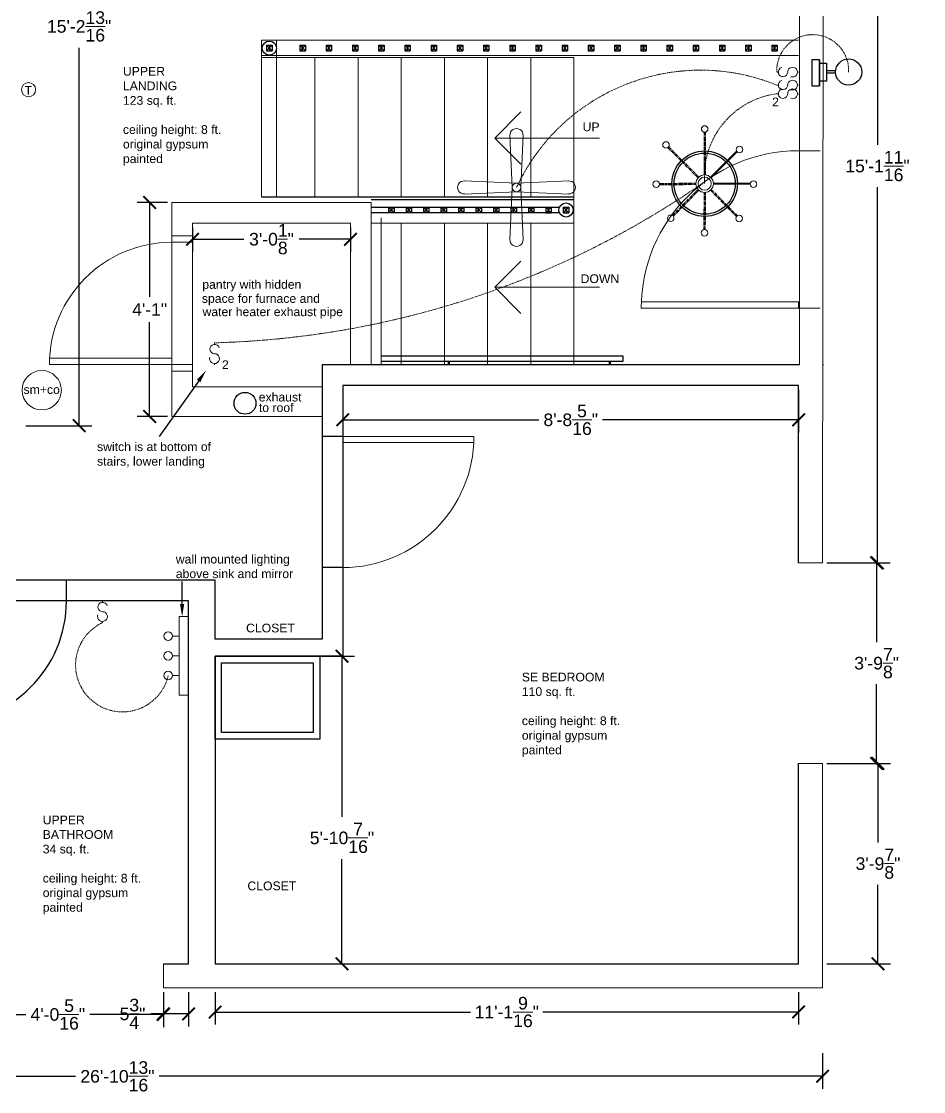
# Model space of a CAD drawing. Header units: inches. Extents: x -10 to 380, y 62 to 547.
# Drawn here: x 173.7 to 380.2, y 61.6 to 306.5 of the extents above; entities that cross this region are included whole.
import ezdxf

# ---------------------------------------------------------------- set-up
doc = ezdxf.new("R2010")
doc.units = ezdxf.units.IN
doc.header["$MEASUREMENT"] = 0
doc.linetypes.add('CENTER2', pattern=[1.125, 0.75, -0.125, 0.125, -0.125])
doc.linetypes.add('DASHED2', pattern=[0.375, 0.25, -0.125])
doc.layers.get('0').update_dxf_attribs({"color": 1, "lineweight": 9})
for name, color, linetype, lineweight in [('00-page-edge', 7, 'Continuous', 9), ('A-101-Floorplan-1st-floor', 7, 'Continuous', 9), ('A201-Dimensions', 7, 'Continuous', 9), ('A201-Floorplan-2nd-floor', 7, 'Continuous', 9), ('A201-Text', 7, 'Continuous', 9)]:
    doc.layers.add(name, color=color, linetype=linetype, lineweight=lineweight)
doc.styles.add('Annotative', font='Arial.ttf')
doc.styles.get("Standard").update_dxf_attribs({"font": 'Arial.ttf'})
doc.dimstyles.new('Annotative', dxfattribs={"dimtxt": 0.18, "dimasz": 0.18, "dimexe": 0.18, "dimexo": 0.0625, "dimgap": 0.09, "dimtad": 0, "dimtih": 1, "dimtoh": 1, "dimdec": 4, "dimzin": 0, "dimdsep": 46, "dimlunit": 4, "dimtxsty": 'Annotative', "dimblk": 'ARCHTICK', "dimblk1": 'ARCHTICK', "dimblk2": 'ARCHTICK', "dimcen": 0.09, "dimadec": 0, "dimazin": 0, "dimtfac": 1, "dimtdec": 4, "dimtofl": 0, "dimtmove": 0, "dimatfit": 3, "dimldrblk": 'ARCHTICK', "dimfxl": 1, "dimtolj": 1, "dimtzin": 0, "dimarcsym": 0})

# ---------------------------------------------------------------- blocks, each defined once
blk = doc.blocks.new('L2-bathroom-door')
at = {"lineweight": 30}
for p, q in [((0, -28), (0, 0)), ((1.25, 0), (0, 0)), ((0, 0), (0, 0)), ((1.25, -27.97), (1.25, 0))]:
    blk.add_line(p, q, dxfattribs=at)
blk.add_arc((0, 0), 28, 270, 0, dxfattribs=at)
blk = doc.blocks.new('L2-SE-bedroom')
at = {"layer": 'A201-Floorplan-2nd-floor'}
for p, q in [((30, 0), (0, 0)), ((0, 0), (0, -1.38)), ((0, -1.38), (29.97, -1.38))]:
    blk.add_line(p, q, dxfattribs=at)
blk.add_arc((0, 0), 30, 270, 0, dxfattribs=at)
blk = doc.blocks.new('L2-front-door')
at = {"layer": 'A201-Floorplan-2nd-floor'}
for p, q in [((-36, 0), (0, 0)), ((-35.97, 1.38), (0, 1.38))]:
    blk.add_line(p, q, dxfattribs=at)
at = {"layer": 'A201-Floorplan-2nd-floor', "lineweight": 30}
blk.add_line((0, 1.38), (0, 0), dxfattribs=at)
at = {"layer": 'A201-Floorplan-2nd-floor'}
blk.add_arc((0, 0), 36, 90, 180, dxfattribs=at)
blk = doc.blocks.new('L2-banister-rail')
at = {"layer": 'A201-Floorplan-2nd-floor', "lineweight": -3}
for p, q in [((292.34, -354.55), (291.09, -355.8)), ((292.34, -355.8), (291.09, -354.55)), ((291.09, -354.55), (291.09, -355.8)), ((291.09, -354.55), (292.34, -354.55)), ((292.34, -354.55), (292.34, -355.8)), ((291.09, -355.8), (292.34, -355.8))]:
    blk.add_line(p, q, dxfattribs=at)
at = {"layer": 'A201-Floorplan-2nd-floor', "lineweight": 5}
blk.add_line((291.71, -355.8), (291.71, -354.55), dxfattribs=at)
blk = doc.blocks.new('L1-pt-5-bannister-ball')
at = {"layer": 'A201-Floorplan-2nd-floor', "lineweight": -3}
blk.add_circle((298.59, -355.2), 1.61, dxfattribs=at)
at = {"color": 1, "lineweight": 5}
blk.add_blockref('L2-banister-rail', (6.88, -0.02), dxfattribs=at)
blk = doc.blocks.new('L2-SW-bannister-ball')
at = {"layer": 'A201-Floorplan-2nd-floor', "lineweight": -3}
blk.add_circle((231.61, -355.22), 1.62, dxfattribs=at)
at = {"color": 1, "lineweight": 5}
blk.add_blockref('L2-banister-rail', (-60.1, -0.01), dxfattribs=at)
blk = doc.blocks.new('L2-south-stairway-handrail-to-L1')
at = {"layer": 'A201-Floorplan-2nd-floor', "lineweight": -3}
for p, q in [((-44.12, 1.25), (11.23, 1.25)), ((11.23, 0), (-44.12, 0)), ((-28.71, -0.75), (-28.71, 0)), ((-28.46, -0.75), (-28.46, 0)), ((8.09, 0), (8.09, -0.75)), ((8.34, 0), (8.34, -0.75)), ((11.23, 1.25), (11.23, 0))]:
    blk.add_line(p, q, dxfattribs=at)
blk = doc.blocks.new('L1-arrow')
at = {"lineweight": 5}
for p, q in [((188.32, -365.98), (182.32, -359.98)), ((182.32, -365.98), (164.32, -365.98)), ((182.32, -365.98), (188.32, -365.98)), ((188.32, -365.98), (182.32, -371.98))]:
    blk.add_line(p, q, dxfattribs=at)
blk = doc.blocks.new('_ArchTick')
at = {"color": 0, "linetype": 'ByBlock', "lineweight": 30, "const_width": 0.15}
blk.add_lwpolyline([(-0.5, -0.5), (0.5, 0.5)], dxfattribs=at)
blk = doc.blocks.new('*D545')
at = {"layer": 'A201-Dimensions', "color": 0, "lineweight": -2, "transparency": 16777216}
for p, q in [((207.13, 265.1), (200.17, 265.1)), ((203.05, 265.1), (203.05, 243.49)), ((203.05, 216.12), (203.05, 237.72)), ((207.13, 216.12), (200.17, 216.12))]:
    blk.add_line(p, q, dxfattribs=at)
at = {"layer": 'A201-Dimensions', "color": 0, "lineweight": -2, "transparency": 16777216, "xscale": 2.88, "yscale": 2.88, "zscale": 2.88}
for p, rotation in [((203.05, 265.1), 90), ((203.05, 216.12), 270)]:
    blk.add_blockref('_ArchTick', p, dxfattribs=dict(at, rotation=rotation))
at = {"layer": 'A201-Dimensions', "color": 0, "lineweight": 5, "transparency": 16777216, "insert": (203.05, 240.61), "char_height": 2.88, "attachment_point": 5, "style": 'Annotative'}
blk.add_mtext('\\A1;4\'-1"', dxfattribs=at)
blk = doc.blocks.new('*D544')
at = {"layer": 'A201-Dimensions', "color": 0, "lineweight": -2, "transparency": 16777216}
for p, q in [((212.88, 259.35), (212.88, 253.81)), ((249.01, 259.35), (249.01, 253.81)), ((212.88, 256.69), (224.63, 256.69)), ((249.01, 256.69), (237.26, 256.69))]:
    blk.add_line(p, q, dxfattribs=at)
at = {"layer": 'A201-Dimensions', "color": 0, "lineweight": -2, "transparency": 16777216, "xscale": 2.88, "yscale": 2.88, "zscale": 2.88, "rotation": 180}
blk.add_blockref('_ArchTick', (212.88, 256.69), dxfattribs=at)
at = {"layer": 'A201-Dimensions', "color": 0, "lineweight": -2, "transparency": 16777216, "xscale": 2.88, "yscale": 2.88, "zscale": 2.88}
blk.add_blockref('_ArchTick', (249.01, 256.69), dxfattribs=at)
at = {"layer": 'A201-Dimensions', "color": 0, "lineweight": 5, "transparency": 16777216, "insert": (230.94, 256.69), "char_height": 2.88, "attachment_point": 5, "style": 'Annotative'}
blk.add_mtext('\\A1;3\'-0{\\H1x;\\S1/8;}"', dxfattribs=at)
blk = doc.blocks.new('*D537')
at = {"layer": 'A201-Dimensions', "color": 0, "lineweight": -2, "transparency": 16777216}
for p, q in [((219.01, 161.25), (249.94, 161.25)), ((247.06, 161.25), (247.06, 124.49)), ((247.06, 90.83), (247.06, 114.82)), ((219.01, 90.83), (249.94, 90.83))]:
    blk.add_line(p, q, dxfattribs=at)
at = {"layer": 'A201-Dimensions', "color": 0, "lineweight": -2, "transparency": 16777216, "xscale": 2.88, "yscale": 2.88, "zscale": 2.88}
for p, rotation in [((247.06, 161.25), 90), ((247.06, 90.83), 270)]:
    blk.add_blockref('_ArchTick', p, dxfattribs=dict(at, rotation=rotation))
at = {"layer": 'A201-Dimensions', "color": 0, "lineweight": 5, "transparency": 16777216, "insert": (247.06, 119.66), "char_height": 2.88, "attachment_point": 5, "style": 'Annotative'}
blk.add_mtext('\\A1;5\'-10{\\H1x;\\S7/16;}"', dxfattribs=at)
blk = doc.blocks.new('*D543')
at = {"layer": 'A201-Dimensions', "color": 0, "lineweight": -2, "transparency": 16777216}
for p, q in [((247.26, 222.22), (247.26, 212.48)), ((351.57, 222.22), (351.57, 212.48)), ((247.26, 215.36), (292.12, 215.36)), ((351.57, 215.36), (306.71, 215.36))]:
    blk.add_line(p, q, dxfattribs=at)
at = {"layer": 'A201-Dimensions', "color": 0, "lineweight": -2, "transparency": 16777216, "xscale": 2.88, "yscale": 2.88, "zscale": 2.88, "rotation": 180}
blk.add_blockref('_ArchTick', (247.26, 215.36), dxfattribs=at)
at = {"layer": 'A201-Dimensions', "color": 0, "lineweight": -2, "transparency": 16777216, "xscale": 2.88, "yscale": 2.88, "zscale": 2.88}
blk.add_blockref('_ArchTick', (351.57, 215.36), dxfattribs=at)
at = {"layer": 'A201-Dimensions', "color": 0, "lineweight": 5, "transparency": 16777216, "insert": (299.42, 215.36), "char_height": 2.88, "attachment_point": 5, "style": 'Annotative'}
blk.add_mtext('\\A1;8\'-8{\\H1x;\\S5/16;}"', dxfattribs=at)
blk = doc.blocks.new('*D546')
at = {"layer": 'A201-Dimensions', "color": 0, "lineweight": -2, "transparency": 16777216}
for p, q in [((174.69, 396.79), (189.79, 396.79)), ((186.91, 396.79), (186.91, 310.29)), ((186.91, 214.01), (186.91, 300.52)), ((174.69, 214.01), (189.79, 214.01))]:
    blk.add_line(p, q, dxfattribs=at)
at = {"layer": 'A201-Dimensions', "color": 0, "lineweight": -2, "transparency": 16777216, "xscale": 2.88, "yscale": 2.88, "zscale": 2.88}
for p, rotation in [((186.91, 396.79), 90), ((186.91, 214.01), 270)]:
    blk.add_blockref('_ArchTick', p, dxfattribs=dict(at, rotation=rotation))
at = {"layer": 'A201-Dimensions', "color": 0, "lineweight": 5, "transparency": 16777216, "insert": (186.91, 305.4), "char_height": 2.88, "attachment_point": 5, "style": 'Annotative'}
blk.add_mtext('\\A1;15\'-2{\\H1x;\\S13/16;}"', dxfattribs=at)
blk = doc.blocks.new('basic-vertical-switch')
for p, q in [((0, 5), (0, 4.65)), ((0, 0.26), (0, 0))]:
    blk.add_line(p, q)
for points in [[(-1.06, 1.75, 3.139408), (0, 2.5, 3.139408)], [(0, 2.5, -2.004555), (1.06, 3.85)]]:
    blk.add_lwpolyline(points, format="xyb")
blk = doc.blocks.new('smoke+co-detector')
at = {"lineweight": 5}
blk.add_circle((0, 0), 4.5, dxfattribs=at)
at = {"layer": '00-page-edge', "lineweight": 5}
blk.add_line((0, 0), (0, 0), dxfattribs=at)
at = {"lineweight": 5, "insert": (-4.16, 1.16, 93.25), "char_height": 2, "attachment_point": 1}
blk.add_mtext_dynamic_manual_height_columns('sm+co', width=9.0395, gutter_width=10, heights=[0], dxfattribs=at)
blk = doc.blocks.new('original-upstairs-bathroom-wall-light')
at = {"lineweight": 5}
for p, q in [((-13.5, -2), (-13.5, -3.54)), ((-9, -2), (-9, -3.54)), ((-4.5, -2), (-4.5, -3.54))]:
    blk.add_line(p, q, dxfattribs=at)
blk.add_lwpolyline([(0, 0), (0, -2), (-18, -2), (-18, 0)], close=True, dxfattribs=at)
for centre in [(-13.5, -4.54), (-9, -4.54), (-4.5, -4.54)]:
    blk.add_circle(centre, 1, dxfattribs=at)
blk = doc.blocks.new('basic-horizontal-switch')
for p, q in [((-5, 0), (-4.65, 0)), ((-0.26, 0), (0, 0))]:
    blk.add_line(p, q)
for points in [[(-2.5, 0, -2.004555), (-3.85, 1.06)], [(-1.75, -1.06, 3.139408), (-2.5, 0, 3.139408)]]:
    blk.add_lwpolyline(points, format="xyb")
blk = doc.blocks.new('ceiling-fan')
at = {"lineweight": 5}
for p, q in [((-1, 0), (-1.5, 12)), ((1, 0), (1.5, 12)), ((0, 1), (-12, 1.5)), ((-1, 0), (-1.5, -12)), ((0, 1), (12, 1.5)), ((1, 0), (1.5, -12)), ((0, -1), (-12, -1.5)), ((0, -1), (12, -1.5))]:
    blk.add_line(p, q, dxfattribs=at)
blk.add_circle((0, 0), 1, dxfattribs=at)
for centre, start, end in [((0, 12), 355.2281, 184.7719), ((-12, 0), 85.2281, 274.7719), ((12, 0), 265.2281, 94.7719), ((0, -12), 175.2281, 4.7719)]:
    blk.add_arc(centre, 1.5, start, end, dxfattribs=at)
blk = doc.blocks.new('original-dining-room-chandelier-flat0')
at = {"linetype": 'CENTER2', "lineweight": -3}
for p, q in [((-0.12, 11.76), (-0.12, 2)), ((0.12, 11.76), (0.12, 2)), ((-10.35, 0.02), (-2, 0.12)), ((-10.35, -0.23), (-2, -0.13)), ((-0.13, -2), (-0.18, -10.49)), ((0.12, -2), (0.07, -10.49))]:
    blk.add_line(p, q, dxfattribs=at)
at = {"lineweight": 5}
for p, q in [((2, 0.12), (10.43, 0.12)), ((2, -0.12), (10.43, -0.12))]:
    blk.add_line(p, q, dxfattribs=at)
for centre, radius in [((0, 12.51), 0.75), ((-11.1, -0.11), 0.75), ((0, 0), 2), ((0, 0), 1.5), ((11.18, -0.11), 0.75), ((-0.06, -11.24), 0.75)]:
    blk.add_circle(centre, radius, dxfattribs=at)
at = {"lineweight": -3}
for radius in [7.5, 7]:
    blk.add_circle((0, 0), radius, dxfattribs=at)
blk = doc.blocks.new('original-dining-room-chandelier-flat1')
at = {"linetype": 'CENTER2', "lineweight": -3}
for p, q in [((-8.4, 8.23), (-1.5, 1.32)), ((-8.23, 8.4), (-1.32, 1.5)), ((-7.34, -7.3), (-1.5, -1.33)), ((-7.16, -7.48), (-1.32, -1.5)), ((1.32, -1.5), (7.29, -7.54)), ((1.5, -1.33), (7.47, -7.37))]:
    blk.add_line(p, q, dxfattribs=at)
at = {"lineweight": 5}
for p, q in [((1.32, 1.5), (7.29, 7.47)), ((1.5, 1.32), (7.47, 7.29))]:
    blk.add_line(p, q, dxfattribs=at)
for centre, radius in [((-8.85, 8.85), 0.75), ((7.98, 7.83), 0.75), ((0, 0), 2), ((0, 0), 1.5), ((-7.77, -7.93), 0.75), ((7.91, -7.99), 0.75)]:
    blk.add_circle(centre, radius, dxfattribs=at)
at = {"lineweight": -3}
for radius in [7.5, 7]:
    blk.add_circle((0, 0), radius, dxfattribs=at)
blk = doc.blocks.new('original-dining-room-chandelier')
at = {"layer": 'A201-Floorplan-2nd-floor', "lineweight": 5}
for name in ['original-dining-room-chandelier-flat0', 'original-dining-room-chandelier-flat1']:
    blk.add_blockref(name, (0, 0), dxfattribs=at)
blk = doc.blocks.new('outdoor-light')
at = {"layer": 'A-101-Floorplan-1st-floor', "lineweight": 30}
for p, q in [((6, 0), (0, 0)), ((0, 0), (0, -1.75)), ((6, -1.75), (6, 0)), ((0, -1.75), (6, -1.75)), ((1.11, -3.38), (1.11, -1.75)), ((1.11, -1.75), (5.24, -1.75)), ((5.24, -1.75), (5.24, -3.38)), ((5.24, -3.38), (1.11, -3.38)), ((2.93, -5.46), (2.93, -3.38)), ((3.43, -5.46), (3.43, -3.38))]:
    blk.add_line(p, q, dxfattribs=at)
blk.add_circle((3.18, -8.45), 3, dxfattribs=at)
blk = doc.blocks.new('*D590')
at = {"layer": 'A201-Dimensions', "color": 0, "lineweight": -2, "transparency": 16777216}
for p, q in [((206.19, 84.33), (206.19, 76.49)), ((211.94, 84.33), (211.94, 76.49)), ((206.19, 79.37), (203.31, 79.37)), ((211.94, 79.37), (206.19, 79.37))]:
    blk.add_line(p, q, dxfattribs=at)
at = {"layer": 'A201-Dimensions', "color": 0, "lineweight": -2, "transparency": 16777216, "xscale": 2.88, "yscale": 2.88, "zscale": 2.88, "rotation": 180}
blk.add_blockref('_ArchTick', (206.19, 79.37), dxfattribs=at)
at = {"layer": 'A201-Dimensions', "color": 0, "lineweight": -2, "transparency": 16777216, "xscale": 2.88, "yscale": 2.88, "zscale": 2.88}
blk.add_blockref('_ArchTick', (211.94, 79.37), dxfattribs=at)
at = {"layer": 'A201-Dimensions', "color": 0, "lineweight": 5, "transparency": 16777216, "insert": (199.12, 79.37), "char_height": 2.88, "attachment_point": 5, "style": 'Annotative'}
blk.add_mtext('\\A1;5{\\H1x;\\S3/4;}"', dxfattribs=at)
blk = doc.blocks.new('*D596')
at = {"layer": 'A201-Dimensions', "color": 0, "lineweight": -2, "transparency": 16777216}
for p, q in [((358.27, 364.29), (372.5, 364.29)), ((369.62, 364.29), (369.62, 278.3)), ((369.62, 182.6), (369.62, 268.58)), ((358.07, 182.6), (372.5, 182.6))]:
    blk.add_line(p, q, dxfattribs=at)
at = {"layer": 'A201-Dimensions', "color": 0, "lineweight": -2, "transparency": 16777216, "xscale": 2.88, "yscale": 2.88, "zscale": 2.88}
for p, rotation in [((369.62, 364.29), 90), ((369.62, 182.6), 270)]:
    blk.add_blockref('_ArchTick', p, dxfattribs=dict(at, rotation=rotation))
at = {"layer": 'A201-Dimensions', "color": 0, "lineweight": 5, "transparency": 16777216, "insert": (369.62, 273.44), "char_height": 2.88, "attachment_point": 5, "style": 'Annotative'}
blk.add_mtext('\\A1;15\'-1{\\H1x;\\S11/16;}"', dxfattribs=at)
blk = doc.blocks.new('*D598')
at = {"layer": 'A201-Dimensions', "color": 0, "lineweight": -2, "transparency": 16777216}
for p, q in [((358.07, 136.7), (372.62, 136.7)), ((369.74, 136.7), (369.74, 118.6)), ((369.74, 90.83), (369.74, 108.93)), ((358.07, 90.83), (372.62, 90.83))]:
    blk.add_line(p, q, dxfattribs=at)
at = {"layer": 'A201-Dimensions', "color": 0, "lineweight": -2, "transparency": 16777216, "xscale": 2.88, "yscale": 2.88, "zscale": 2.88}
for p, rotation in [((369.74, 136.7), 90), ((369.74, 90.83), 270)]:
    blk.add_blockref('_ArchTick', p, dxfattribs=dict(at, rotation=rotation))
at = {"layer": 'A201-Dimensions', "color": 0, "lineweight": 5, "transparency": 16777216, "insert": (369.74, 113.76), "char_height": 2.88, "attachment_point": 5, "style": 'Annotative'}
blk.add_mtext('\\A1;3\'-9{\\H1x;\\S7/8;}"', dxfattribs=at)
blk = doc.blocks.new('*D599')
at = {"layer": 'A201-Dimensions', "color": 0, "lineweight": -2, "transparency": 16777216}
for p, q in [((358.07, 182.6), (372.3, 182.6)), ((369.42, 182.6), (369.42, 164.49)), ((369.42, 136.7), (369.42, 154.81)), ((358.07, 136.7), (372.3, 136.7))]:
    blk.add_line(p, q, dxfattribs=at)
at = {"layer": 'A201-Dimensions', "color": 0, "lineweight": -2, "transparency": 16777216, "xscale": 2.88, "yscale": 2.88, "zscale": 2.88}
for p, rotation in [((369.42, 182.6), 90), ((369.42, 136.7), 270)]:
    blk.add_blockref('_ArchTick', p, dxfattribs=dict(at, rotation=rotation))
at = {"layer": 'A201-Dimensions', "color": 0, "lineweight": 5, "transparency": 16777216, "insert": (369.42, 159.65), "char_height": 2.88, "attachment_point": 5, "style": 'Annotative'}
blk.add_mtext('\\A1;3\'-9{\\H1x;\\S7/8;}"', dxfattribs=at)
blk = doc.blocks.new('*D605')
at = {"layer": 'A201-Dimensions', "color": 0, "lineweight": -2, "transparency": 16777216}
for p, q in [((218.01, 84.33), (218.01, 76.92)), ((351.57, 84.33), (351.57, 76.92)), ((218.01, 79.8), (276.52, 79.8)), ((351.57, 79.8), (293.06, 79.8))]:
    blk.add_line(p, q, dxfattribs=at)
at = {"layer": 'A201-Dimensions', "color": 0, "lineweight": -2, "transparency": 16777216, "xscale": 2.88, "yscale": 2.88, "zscale": 2.88, "rotation": 180}
blk.add_blockref('_ArchTick', (218.01, 79.8), dxfattribs=at)
at = {"layer": 'A201-Dimensions', "color": 0, "lineweight": -2, "transparency": 16777216, "xscale": 2.88, "yscale": 2.88, "zscale": 2.88}
blk.add_blockref('_ArchTick', (351.57, 79.8), dxfattribs=at)
at = {"layer": 'A201-Dimensions', "color": 0, "lineweight": 5, "transparency": 16777216, "insert": (284.79, 79.8), "char_height": 2.88, "attachment_point": 5, "style": 'Annotative'}
blk.add_mtext('\\A1;11\'-1{\\H1x;\\S9/16;}"', dxfattribs=at)
blk = doc.blocks.new('*D606')
at = {"layer": 'A201-Dimensions', "color": 0, "lineweight": -2, "transparency": 16777216}
for p, q in [((157.88, 84.33), (157.88, 76.36)), ((206.19, 84.33), (206.19, 76.36)), ((157.88, 79.24), (174.69, 79.24)), ((206.19, 79.24), (189.39, 79.24))]:
    blk.add_line(p, q, dxfattribs=at)
at = {"layer": 'A201-Dimensions', "color": 0, "lineweight": -2, "transparency": 16777216, "xscale": 2.88, "yscale": 2.88, "zscale": 2.88, "rotation": 180}
blk.add_blockref('_ArchTick', (157.88, 79.24), dxfattribs=at)
at = {"layer": 'A201-Dimensions', "color": 0, "lineweight": -2, "transparency": 16777216, "xscale": 2.88, "yscale": 2.88, "zscale": 2.88}
blk.add_blockref('_ArchTick', (206.19, 79.24), dxfattribs=at)
at = {"layer": 'A201-Dimensions', "color": 0, "lineweight": 5, "transparency": 16777216, "insert": (182.04, 79.24), "char_height": 2.88, "attachment_point": 5, "style": 'Annotative'}
blk.add_mtext('\\A1;4\'-0{\\H1x;\\S5/16;}"', dxfattribs=at)
blk = doc.blocks.new('*D610')
at = {"layer": 'A201-Dimensions', "color": 0, "lineweight": -2, "transparency": 16777216}
for p, q in [((34.27, 70.34), (34.27, 62.2)), ((357.07, 70.34), (357.07, 62.2)), ((34.27, 65.08), (186.12, 65.08)), ((357.07, 65.08), (205.22, 65.08))]:
    blk.add_line(p, q, dxfattribs=at)
at = {"layer": 'A201-Dimensions', "color": 0, "lineweight": -2, "transparency": 16777216, "xscale": 2.88, "yscale": 2.88, "zscale": 2.88, "rotation": 180}
blk.add_blockref('_ArchTick', (34.27, 65.08), dxfattribs=at)
at = {"layer": 'A201-Dimensions', "color": 0, "lineweight": -2, "transparency": 16777216, "xscale": 2.88, "yscale": 2.88, "zscale": 2.88}
blk.add_blockref('_ArchTick', (357.07, 65.08), dxfattribs=at)
at = {"layer": 'A201-Dimensions', "color": 0, "lineweight": 5, "transparency": 16777216, "insert": (195.67, 65.08), "char_height": 2.88, "attachment_point": 5, "style": 'Annotative'}
blk.add_mtext('\\A1;26\'-10{\\H1x;\\S13/16;}"', dxfattribs=at)

msp = doc.modelspace()

# ---------------------------------------------------------------- linework, layer by layer
at = {"layer": 'A201-Floorplan-2nd-floor', "lineweight": 5}
for p, q in [((351.77075, 364.2859), (351.77075, 227.9734)), ((357.27075, 364.2859), (357.07196, 182.5984)), ((351.57196, 302.2234), (228.63039, 302.2234)), ((228.63039, 302.2234), (228.63039, 266.37965)), ((232.07074, 266.37965), (232.07074, 302.2234)), ((351.57196, 298.7234), (228.63039, 298.7234)), ((300.13446, 298.31715), (228.63039, 298.31715)), ((240.88446, 266.37965), (240.88446, 298.31715)), ((250.75946, 266.37965), (250.75946, 298.31715)), ((260.63446, 266.37965), (260.63446, 298.31715)), ((270.50946, 266.37965), (270.50946, 298.31715)), ((280.38446, 266.37965), (280.38446, 298.31715)), ((290.25946, 266.37965), (290.25946, 298.31715)), ((300.13446, 266.37965), (300.13446, 298.31715)), ((351.57196, 276.93803), (356.53446, 276.93803)), ((253.75946, 265.0984), (208.12664, 265.0984)), ((208.12664, 265.0984), (208.12664, 216.11552)), ((228.63039, 265.0984), (253.75946, 265.0984)), ((253.75946, 265.0984), (253.75946, 227.9734)), ((300.13446, 227.9734), (300.13446, 266.37965)), ((249.00946, 260.3484), (212.87664, 260.3484)), ((212.87664, 260.3484), (212.87664, 222.86552)), ((249.00946, 260.3484), (249.00946, 227.9734)), ((253.75946, 260.37965), (300.13446, 260.37965)), ((256.00946, 227.9734), (256.00946, 261.5984)), ((260.63446, 260.37965), (260.63446, 227.9734)), ((270.50946, 260.37965), (270.50946, 227.9734)), ((280.38446, 260.37965), (280.38446, 227.9734)), ((290.25946, 260.37965), (290.25946, 227.9734)), ((300.13446, 260.37965), (300.13446, 227.9734)), ((208.12664, 257.49052), (212.87664, 257.44815)), ((208.12664, 255.99052), (208.12664, 227.99052)), ((212.87664, 255.97788), (208.12664, 255.99052)), ((351.57196, 240.93803), (356.53446, 240.89351)), ((180.12664, 227.99052), (208.12664, 227.99052)), ((180.16685, 229.49052), (208.12664, 229.49052)), ((208.12664, 227.99052), (212.87664, 227.99052)), ((208.12664, 226.49052), (208.12664, 227.99052)), ((248.75946, 227.9734), (256.00946, 227.9734)), ((212.87664, 226.47951), (208.12664, 226.49052)), ((212.87664, 222.86552), (242.50946, 222.86552)), ((208.12664, 216.11552), (242.50946, 216.11552)), ((351.57196, 182.5984), (357.07196, 182.5984)), ((351.57196, 136.70063), (357.07196, 136.70063)), ((357.07196, 136.70063), (357.07196, 85.32563)), ((206.19205, 90.82563), (206.19205, 85.32563)), ((357.07196, 85.32563), (206.19205, 85.32563))]:
    msp.add_line(p, q, dxfattribs=at)
at = {"layer": 'A201-Floorplan-2nd-floor', "lineweight": -3}
for p, q in [((356.32196, 297.77001), (356.32196, 291.77001)), ((228.63039, 266.37965), (300.13446, 266.37965)), ((253.75946, 265.75465), (300.13446, 265.75465)), ((253.75946, 264.02334), (296.87702, 264.02334)), ((253.75946, 262.77334), (296.86124, 262.77334)), ((242.50946, 227.9734), (242.50946, 165.12585)), ((351.77075, 227.9734), (242.50946, 227.9734)), ((357.27075, 227.9734), (357.1216, 227.9734)), ((351.57196, 223.2234), (247.25946, 223.2234)), ((247.25946, 223.2234), (247.25946, 161.25085)), ((351.57196, 182.5984), (351.57196, 223.2234)), ((247.25946, 211.5359), (242.50946, 211.5359)), ((247.25946, 181.5359), (242.50946, 181.5359)), ((218.00946, 178.67996), (152.25946, 178.67996)), ((184.00946, 173.92996), (184.00946, 178.67996)), ((218.00946, 165.12585), (218.00946, 178.67996)), ((211.94205, 173.92996), (152.25946, 173.92996)), ((211.94205, 90.82563), (211.94205, 173.92996)), ((242.50946, 165.12585), (218.00946, 165.12585)), ((247.25946, 161.25085), (218.00946, 161.25085)), ((218.00946, 161.25085), (218.00946, 90.82563)), ((351.57196, 90.82563), (351.57196, 136.70063)), ((206.19205, 90.82563), (211.94205, 90.82563)), ((218.00946, 90.82563), (351.57196, 90.82563))]:
    msp.add_line(p, q, dxfattribs=at)
at = {"layer": 'A201-Floorplan-2nd-floor', "lineweight": -2}
for points in [[(214.2722, 224.26184), (205.19735, 211.53818)], [(210.47901, 173.1852), (210.47901, 178.30522)]]:
    msp.add_lwpolyline(points, dxfattribs=at)
at = {"layer": 'A201-Floorplan-2nd-floor', "lineweight": 30}
for points in [[(242.00946, 142.25085), (218.00946, 142.25085), (218.00946, 161.25085), (242.00946, 161.25085)], [(240.50946, 159.75085), (240.50946, 143.75085), (219.50946, 143.75085), (219.50946, 159.75085)]]:
    msp.add_lwpolyline(points, close=True, dxfattribs=at)
at = {"layer": 'A201-Floorplan-2nd-floor'}
msp.add_circle((175.33851, 290.92138), 1.625, dxfattribs=at)
at = {"layer": 'A201-Floorplan-2nd-floor', "lineweight": -3}
msp.add_circle((224.87259, 219.13579), 2.5, dxfattribs=at)
at = {"layer": 'A201-Floorplan-2nd-floor', "linetype": 'DASHED2', "lineweight": 5}
for centre, radius, start, end in [((354.79696, 295.28356), 8.23193, 357.6488148, 182.3511852), ((329.11787, 248.92723), 46.45017, 67.9287429, 155.0299599), ((349.03219, 271.09793), 19.03513, 97.4260655, 185.0846157), ((212.41692, 438.79861), 205.89848, 271.5286016, 304.9807678), ((196.83776, 159.21903), 10.73606, 115.2419565, 347.1028288)]:
    msp.add_arc(centre, radius, start, end, dxfattribs=at)
at = {"layer": 'A201-Floorplan-2nd-floor', "lineweight": 5}
msp.add_arc((208.12664, 227.99052), 28, 90, 180, dxfattribs=at)
for points in [[(213.88141, 224.54056), (215.94452, 226.60657), (214.66299, 223.98312)], [(210.95901, 173.1852), (210.47901, 170.3052), (209.99901, 173.1852)]]:
    msp.add_solid(points, dxfattribs=at)

# ---------------------------------------------------------------- block references
at = {"lineweight": 5}
for name, p in [('L2-SW-bannister-ball', (-1.16418, 655.65037)), ('L2-front-door', (351.57196, 240.93803)), ('L1-pt-5-bannister-ball', (-0.24536, 618.57784)), ('L2-south-stairway-handrail-to-L1', (300.13446, 228.7234))]:
    msp.add_blockref(name, p, dxfattribs=at)
at = {"color": 1, "lineweight": 5}
for p in [(-53.64078, 655.64532), (-47.64078, 655.64532), (-41.64078, 655.64532), (-35.64078, 655.64532), (-29.64078, 655.64532), (-23.64078, 655.64532), (-17.64078, 655.64532), (-11.64078, 655.64532), (-5.64078, 655.64532), (0.35922, 655.64532), (6.35922, 655.64532), (12.35922, 655.64532), (18.35922, 655.64532), (24.35922, 655.64532), (30.35922, 655.64532), (36.35922, 655.64532), (42.35922, 655.64532), (48.35922, 655.64532), (54.35922, 655.64532), (-33.36226, 618.57784), (-29.36226, 618.57784), (-25.36226, 618.57784), (-21.36226, 618.57784), (-17.36226, 618.57784), (-13.36226, 618.57784), (-9.36226, 618.57784), (-5.36226, 618.57784), (-1.36226, 618.57784), (2.63774, 618.55662)]:
    msp.add_blockref('L2-banister-rail', p, dxfattribs=at)
at = {"lineweight": 5, "rotation": 90}
msp.add_blockref('outdoor-light', (354.57196, 291.77001), dxfattribs=at)
at = {"lineweight": -3}
msp.add_blockref('L2-SE-bedroom', (247.25946, 211.5359), dxfattribs=at)
at = {"layer": 'A201-Floorplan-2nd-floor', "lineweight": 5}
for name, p in [('basic-horizontal-switch', (351.57196, 294.94585)), ('basic-horizontal-switch', (351.57196, 291.9734)), ('basic-horizontal-switch', (351.57196, 289.9734)), ('ceiling-fan', (287.00946, 268.5359)), ('original-dining-room-chandelier', (330.07196, 269.4109)), ('basic-vertical-switch', (217.90946, 227.9734)), ('smoke+co-detector', (178.35297, 222.11619))]:
    msp.add_blockref(name, p, dxfattribs=at)
for name, p, rotation in [('L1-arrow', (470.34805, -86.14074), 180), ('L1-arrow', (470.34805, -120.29133), 180), ('basic-horizontal-switch', (192.25946, 168.92996), 270), ('original-upstairs-bathroom-wall-light', (211.83982, 152.32272), 270)]:
    msp.add_blockref(name, p, dxfattribs=dict(at, rotation=rotation))
at = {"layer": 'A201-Floorplan-2nd-floor', "lineweight": -3}
msp.add_blockref('L2-bathroom-door', (156.00946, 173.92996), dxfattribs=at)

# ---------------------------------------------------------------- texts
at = {"layer": 'A201-Floorplan-2nd-floor', "lineweight": 5, "style": 'Annotative'}
for s, p in [('T', (174.4433, 289.77478)), ('UP', (302.14531, 281.40523)), ('pantry with hidden', (215.10065, 245.33822)), ('DOWN', (301.68612, 246.64937)), ('space for furnace and', (215.00717, 242.12629)), ('water heater exhaust pipe', (215.15195, 239.0811)), ('exhaust', (228.01612, 219.55023)), ('to roof', (228.05644, 217.13231))]:
    msp.add_text(s, height=2, dxfattribs=at).set_placement(p)
at = {"layer": 'A201-Floorplan-2nd-floor', "lineweight": 5, "char_height": 2, "attachment_point": 1}
for s, width, insert in [('2', 2.5413814, (345.51693, 289.09664)), ('2', 2.5413814, (219.6031, 228.96342)), ('switch is at bottom of stairs, lower landing', 28.3605781, (191.01706, 210.19545)), ('wall mounted lighting above sink and mirror', 30.9692269, (209.03595, 184.45713))]:
    msp.add_mtext_dynamic_manual_height_columns(s, width=width, gutter_width=10, heights=[0], dxfattribs=dict(at, insert=insert))
at = {"layer": 'A201-Text', "lineweight": 5, "char_height": 2, "attachment_point": 1, "style": 'Annotative'}
for s, insert, width in [('UPPER \\PLANDING\\P123 sq. ft.\\P\\Pceiling height: 8 ft.\\Poriginal gypsum\\Ppainted', (196.93707, 296.12795), 27.2850264), ('CLOSET', (225.11409, 168.69295), 20.7375407), ('SE BEDROOM\\P110 sq. ft.\\P\\Pceiling height: 8 ft.\\Poriginal gypsum\\Ppainted', (288.23325, 157.4637), 32.8133452), ('UPPER\\PBATHROOM\\P34 sq. ft.\\P\\Pceiling height: 8 ft.\\Poriginal gypsum\\Ppainted', (178.5846, 124.7651), 28.8062662), ('CLOSET', (225.42817, 109.67224), 20.7375407)]:
    msp.add_mtext(s, dxfattribs=dict(at, insert=insert, width=width))

# ---------------------------------------------------------------- dimensions: what is measured, and where the dimension line sits
at = {"layer": 'A201-Dimensions', "lineweight": 5}
for base, p1, p2, picture, middle in [((186.91346, 396.79497), (173.69289, 214.01313), (173.69289, 396.79497), '*D546', (186.91346, 305.40405)), ((247.05603, 90.82563), (218.00946, 161.25085), (218.00946, 90.82563), '*D537', (247.05603, 119.65595))]:
    dim = msp.add_linear_dim(base=base, p1=p1, p2=p2, angle=90, dimstyle='Annotative', dxfattribs=at)
    dim.commit()
    dim.dimension.update_dxf_attribs({"geometry": picture, "text_midpoint": middle, "dimtype": 160})
for base, p1, p2, picture, middle in [((369.61503, 182.5984), (357.27075, 364.2859), (357.07196, 182.5984), '*D596', (369.61503, 273.44215)), ((203.04829, 216.11552), (208.12664, 265.0984), (208.12664, 216.11552), '*D545', (203.04829, 240.60696)), ((369.41684, 136.70063), (357.07196, 182.5984), (357.07196, 136.70063), '*D599', (369.41684, 159.64952)), ((369.74315, 136.70063), (357.07196, 90.82563), (357.07196, 136.70063), '*D598', (369.74315, 113.76313))]:
    dim = msp.add_linear_dim(base=base, p1=p1, p2=p2, angle=90, dimstyle='Annotative', dxfattribs=at)
    dim.commit()
    dim.dimension.update_dxf_attribs({"geometry": picture, "text_midpoint": middle})
for base, p1, p2, picture, middle in [((212.87664, 256.68952), (249.00946, 260.3484), (212.87664, 260.3484), '*D544', (230.94305, 256.68952)), ((247.25946, 215.36012), (351.57196, 223.2234), (247.25946, 223.2234), '*D543', (299.41571, 215.36012)), ((206.19205, 79.24023), (157.88446, 85.32563), (206.19205, 85.32563), '*D606', (182.03825, 79.24023)), ((351.57196, 79.79904), (218.00946, 85.32563), (351.57196, 85.32563), '*D605', (284.79071, 79.79904)), ((357.07196, 65.07781), (34.27075, 71.33715), (357.07196, 71.33715), '*D610', (195.67135, 65.07781))]:
    dim = msp.add_linear_dim(base=base, p1=p1, p2=p2, dimstyle='Annotative', dxfattribs=at)
    dim.commit()
    dim.dimension.update_dxf_attribs({"geometry": picture, "text_midpoint": middle})
dim = msp.add_linear_dim(base=(206.19205, 79.36966), p1=(211.94205, 85.32563), p2=(206.19205, 85.32563), dimstyle='Annotative', dxfattribs=at)
dim.commit()
dim.dimension.update_dxf_attribs({"geometry": '*D590', "text_midpoint": (199.12465, 79.36966), "dimtype": 160})

doc.saveas('drawing.dxf')
